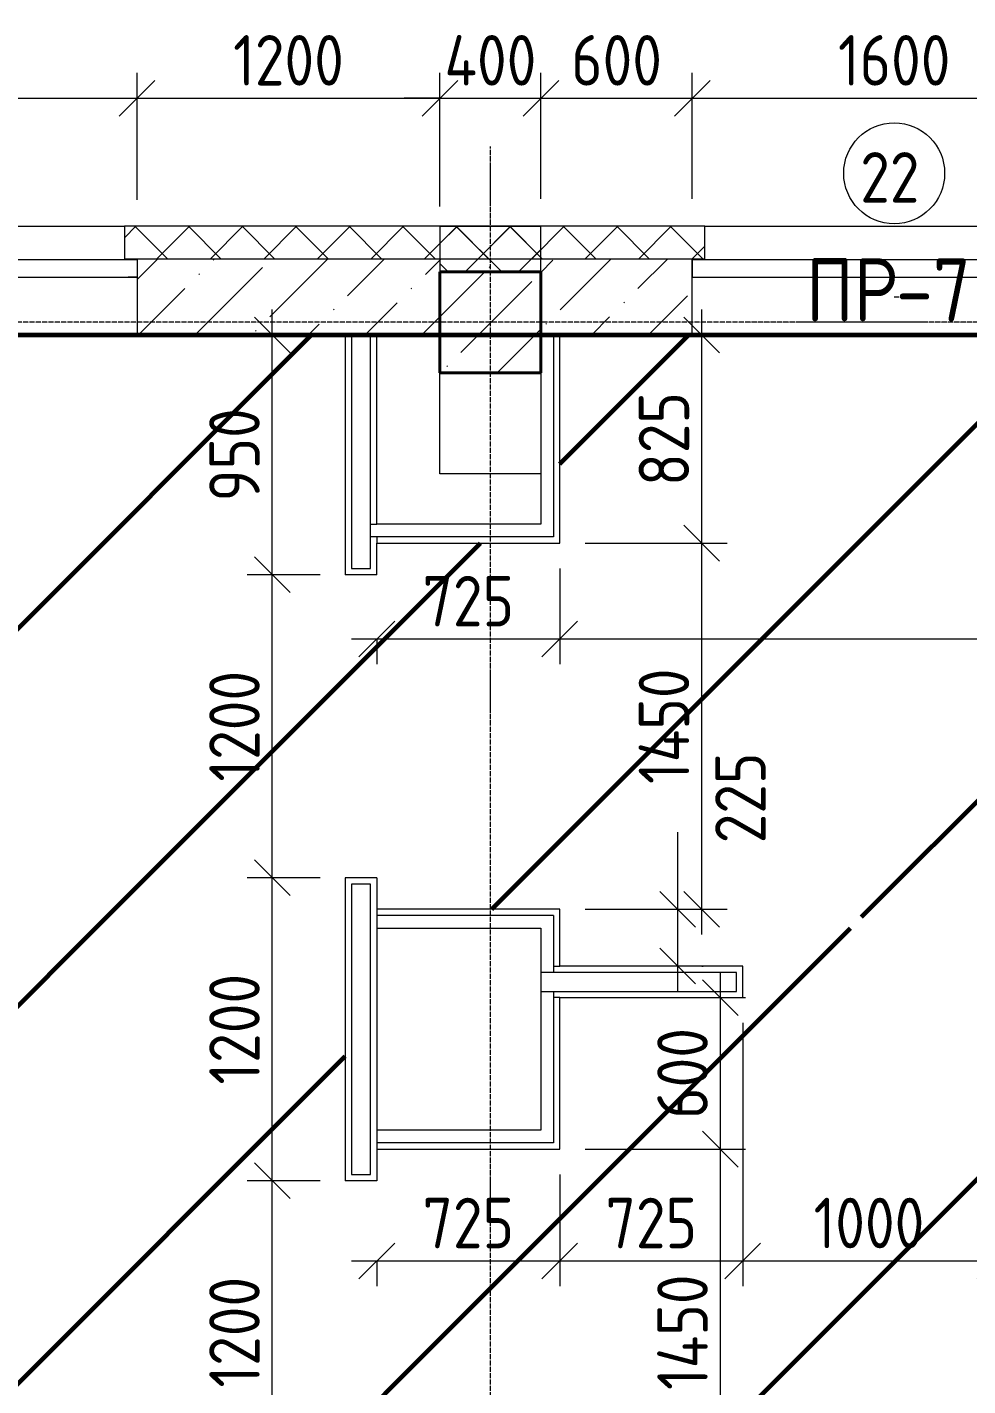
# Model space of a CAD drawing. Header units: millimetres. Extents: x -56773 to 323062, y -262288 to 76460.
# Drawn here: x -11026 to -7299, y -78356 to -72975 of the extents above; entities that cross this region are included whole.
import ezdxf

# ---------------------------------------------------------------- set-up
doc = ezdxf.new("R2010")
doc.units = ezdxf.units.MM
doc.linetypes.add('ADSK_Линия сетки', pattern=[25, 20, -2.5, 0, -2.5])
for name, color, linetype, lineweight in [('1.1)Стяжка керамзит  2 этаж', 5, 'Continuous', 60), ('3.1 Штукатурка внешн стен', 5, 'Continuous', 60), ('_ Окна', 7, 'Continuous', 18), ('Марки', 7, 'Continuous', 20), ('Марки окон', 7, 'Continuous', 20), ('Несущие колонны', 7, 'Continuous', 18), ('Окна', 7, 'Continuous', 9), ('Оси', 7, 'Continuous', 9), ('Перекрытие', 7, 'Continuous', 18), ('Размеры', 7, 'Continuous', 9), ('Стены внутренние', 7, 'Continuous', 18), ('Стены наружные', 7, 'Continuous', 18), ('Стены штриховка', 7, 'Continuous', 9)]:
    doc.layers.add(name, color=color, linetype=linetype, lineweight=lineweight)
doc.styles.add('GOST Common_2', font='', dxfattribs={"width": 0.9, "height": 250})
doc.styles.add('GOST Common_3', font='', dxfattribs={"width": 0.9, "height": 200})
doc.styles.get('GOST Common_2').set_extended_font_data('GOST Common')
doc.styles.get('GOST Common_3').set_extended_font_data('GOST Common')
doc.dimstyles.new('ADSK_Основной_2_0', dxfattribs={"dimscale": 304.8, "dimtxt": 201.142999, "dimasz": 0.463911, "dimexe": 0.328084, "dimexo": 0.328084, "dimgap": 0.164042, "dimtad": 1, "dimdec": 3, "dimrnd": 0.001, "dimdsep": 46, "dimtxsty": 'GOST Common_3', "dimblk1": 'OBLIQUE', "dimblk2": 'OBLIQUE', "dimsah": 1, "dimcen": 0.09, "dimdle": 0.328084, "dimazin": 2, "dimtfac": 1, "dimtdec": 4, "dimtix": 1, "dimtmove": 0, "dimatfit": 3, "dimfxl": 1, "dimtvp": 1, "dimtolj": 1, "dimtzin": 0, "dimlwd": 20, "dimlwe": 20, "dimarcsym": 2})
doc.dimstyles.new('ADSK_Основной_2_0_1', dxfattribs={"dimscale": 304.8, "dimtxt": 201.142999, "dimasz": 0.463911, "dimexe": 0.328084, "dimexo": 0.328084, "dimgap": 0.164042, "dimtad": 1, "dimdec": 3, "dimrnd": 0.001, "dimdsep": 46, "dimtxsty": 'GOST Common_3', "dimblk1": 'OBLIQUE', "dimblk2": 'OBLIQUE', "dimsah": 1, "dimcen": 0.09, "dimdle": 0.328084, "dimazin": 2, "dimtfac": 1, "dimtdec": 4, "dimtix": 1, "dimtmove": 1, "dimatfit": 3, "dimfxl": 1, "dimtvp": 1, "dimtolj": 1, "dimtzin": 0, "dimlwd": 20, "dimlwe": 20, "dimarcsym": 2})
doc.dimstyles.new('ADSK_Основной_2_0_2', dxfattribs={"dimscale": 304.8, "dimtxt": 201.142999, "dimasz": 0.463911, "dimexe": 0.328084, "dimexo": 0.328084, "dimgap": 0.164042, "dimtad": 1, "dimdec": 3, "dimrnd": 0.001, "dimdsep": 46, "dimtxsty": 'GOST Common_3', "dimblk1": 'OBLIQUE', "dimblk2": 'OBLIQUE', "dimsah": 1, "dimcen": 0.09, "dimdle": 0.328084, "dimazin": 2, "dimtfac": 1, "dimtdec": 4, "dimtix": 1, "dimtmove": 0, "dimatfit": 3, "dimfxl": 1, "dimtvp": 1, "dimtolj": 1, "dimtzin": 0, "dimlwd": 20, "dimlwe": 20, "dimarcsym": 2})
pattern_1 = [(45, (9.36, -97949.04), (-106.066, 106.066), []), (135, (9.36, -97949.04), (-106.066, -106.066), [])]

# ---------------------------------------------------------------- blocks, each defined once
blk = doc.blocks.new('ADSK_КолоннаЖБ_Прямоугольная - 400x400 мм-1807142-Кладочный план 2-го этаж')
at = {"layer": 'Несущие колонны', "lineweight": 40}
for p, q in [((-200, 200), (200, 200)), ((-200, -200), (-200, 200)), ((200, 200), (200, -200)), ((200, -200), (-200, -200))]:
    blk.add_line(p, q, dxfattribs=at)
blk = doc.blocks.new('ОКНО L03 _2СТ_RS - ОК-5_1600х2000h-3556615-Кладочный план 2-го этаж')
at = {"layer": '_ Окна'}
for p, q in [((-838.1, 149), (761.9, 149)), ((-838.1, 149), (-838.1, 79)), ((-838.1, 149), (-833.1, 149)), ((-818.1, 149), (-38.1, 149)), ((-38.1, 149), (741.9, 149)), ((761.9, 149), (756.9, 149)), ((761.9, 149), (761.9, 79)), ((-838.1, 79), (761.9, 79)), ((-838.1, 79), (-803.1, 79)), ((-818.1, 79), (-38.1, 79)), ((-38.1, 79), (741.9, 79)), ((761.9, 79), (726.9, 79))]:
    blk.add_line(p, q, dxfattribs=at)
at = {"layer": 'Окна'}
blk.add_line((-888.1, -150), (811.9, -150), dxfattribs=at)
blk = doc.blocks.new('_Oblique')
at = {"color": 0, "linetype": 'ByBlock', "lineweight": -2}
blk.add_line((-0.5, -0.5), (0.5, 0.5), dxfattribs=at)
blk = doc.blocks.new('*D4410')
at = {"layer": 'Defpoints', "color": 0, "transparency": 16777216}
for p in [(-10590.6, -73256.7), (-12190.6, -73755.5), (-10590.6, -73759.7)]:
    blk.add_point(p, dxfattribs=at)
at = {"layer": 'Размеры', "color": 0, "lineweight": 20, "transparency": 16777216}
for p, q in [((-12190.6, -73655.5), (-12190.6, -73156.7)), ((-10590.6, -73659.7), (-10590.6, -73156.7)), ((-12290.6, -73256.7), (-10490.6, -73256.7))]:
    blk.add_line(p, q, dxfattribs=at)
at = {"layer": 'Размеры', "color": 0, "lineweight": 20, "transparency": 16777216, "xscale": 141.4, "yscale": 141.4, "zscale": 141.4, "rotation": 180}
blk.add_blockref('_Oblique', (-12190.6, -73256.7), dxfattribs=at)
at = {"layer": 'Размеры', "color": 0, "lineweight": 20, "transparency": 16777216, "xscale": 141.4, "yscale": 141.4, "zscale": 141.4}
blk.add_blockref('_Oblique', (-10590.6, -73256.7), dxfattribs=at)
at = {"layer": 'Размеры', "color": 0, "lineweight": 9, "transparency": 16777216, "insert": (-11390.6, -73106.7), "char_height": 200, "width": 560.473, "attachment_point": 5, "style": 'GOST Common_3'}
blk.add_mtext('\\A1;1600', dxfattribs=at)
blk = doc.blocks.new('*D4411')
at = {"layer": 'Defpoints', "color": 0, "transparency": 16777216}
for p in [(-9390.6, -73256.7), (-10590.6, -73759.7), (-9390.6, -73786.3)]:
    blk.add_point(p, dxfattribs=at)
at = {"layer": 'Размеры', "color": 0, "lineweight": 20, "transparency": 16777216}
for p, q in [((-10590.6, -73659.7), (-10590.6, -73156.7)), ((-9390.6, -73686.3), (-9390.6, -73156.7)), ((-10690.6, -73256.7), (-9290.6, -73256.7))]:
    blk.add_line(p, q, dxfattribs=at)
at = {"layer": 'Размеры', "color": 0, "lineweight": 20, "transparency": 16777216, "xscale": 141.4, "yscale": 141.4, "zscale": 141.4, "rotation": 180}
blk.add_blockref('_Oblique', (-10590.6, -73256.7), dxfattribs=at)
at = {"layer": 'Размеры', "color": 0, "lineweight": 20, "transparency": 16777216, "xscale": 141.4, "yscale": 141.4, "zscale": 141.4}
blk.add_blockref('_Oblique', (-9390.6, -73256.7), dxfattribs=at)
at = {"layer": 'Размеры', "color": 0, "lineweight": 9, "transparency": 16777216, "insert": (-9990.6, -73106.7), "char_height": 200, "width": 560.473, "attachment_point": 5, "style": 'GOST Common_3'}
blk.add_mtext('\\A1;1200', dxfattribs=at)
blk = doc.blocks.new('*D4412')
at = {"layer": 'Defpoints', "color": 0, "transparency": 16777216}
for p in [(-8990.6, -73256.7), (-8990.6, -73755.4), (-9390.6, -73786.3)]:
    blk.add_point(p, dxfattribs=at)
at = {"layer": 'Размеры', "color": 0, "lineweight": 20, "transparency": 16777216}
for p, q in [((-9390.6, -73686.3), (-9390.6, -73156.7)), ((-8990.6, -73655.4), (-8990.6, -73156.7)), ((-9390.6, -73256.7), (-9532, -73256.7)), ((-9390.6, -73256.7), (-8990.6, -73256.7)), ((-8990.6, -73256.7), (-8849.2, -73256.7))]:
    blk.add_line(p, q, dxfattribs=at)
at = {"layer": 'Размеры', "color": 0, "lineweight": 20, "transparency": 16777216, "xscale": 141.4, "yscale": 141.4, "zscale": 141.4}
blk.add_blockref('_Oblique', (-9390.6, -73256.7), dxfattribs=at)
at = {"layer": 'Размеры', "color": 0, "lineweight": 20, "transparency": 16777216, "xscale": 141.4, "yscale": 141.4, "zscale": 141.4, "rotation": 180}
blk.add_blockref('_Oblique', (-8990.6, -73256.7), dxfattribs=at)
at = {"layer": 'Размеры', "color": 0, "lineweight": 9, "transparency": 16777216, "insert": (-9190.6, -73106.7), "char_height": 200, "width": 474.561, "attachment_point": 5, "style": 'GOST Common_3'}
blk.add_mtext('\\A1;400', dxfattribs=at)
blk = doc.blocks.new('*D4413')
at = {"layer": 'Defpoints', "color": 0, "transparency": 16777216}
for p in [(-8390.6, -73256.7), (-8990.6, -73755.4), (-8390.6, -73755.5)]:
    blk.add_point(p, dxfattribs=at)
at = {"layer": 'Размеры', "color": 0, "lineweight": 20, "transparency": 16777216}
for p, q in [((-8990.6, -73655.4), (-8990.6, -73156.7)), ((-8390.6, -73655.5), (-8390.6, -73156.7)), ((-9090.6, -73256.7), (-8290.6, -73256.7))]:
    blk.add_line(p, q, dxfattribs=at)
at = {"layer": 'Размеры', "color": 0, "lineweight": 20, "transparency": 16777216, "xscale": 141.4, "yscale": 141.4, "zscale": 141.4, "rotation": 180}
blk.add_blockref('_Oblique', (-8990.6, -73256.7), dxfattribs=at)
at = {"layer": 'Размеры', "color": 0, "lineweight": 20, "transparency": 16777216, "xscale": 141.4, "yscale": 141.4, "zscale": 141.4}
blk.add_blockref('_Oblique', (-8390.6, -73256.7), dxfattribs=at)
at = {"layer": 'Размеры', "color": 0, "lineweight": 9, "transparency": 16777216, "insert": (-8690.6, -73106.7), "char_height": 200, "width": 454.106, "attachment_point": 5, "style": 'GOST Common_3'}
blk.add_mtext('\\A1;600', dxfattribs=at)
blk = doc.blocks.new('*D4414')
at = {"layer": 'Defpoints', "color": 0, "transparency": 16777216}
for p in [(-6790.6, -73256.7), (-8390.6, -73755.5), (-6790.6, -73755.5)]:
    blk.add_point(p, dxfattribs=at)
at = {"layer": 'Размеры', "color": 0, "lineweight": 20, "transparency": 16777216}
for p, q in [((-8390.6, -73655.5), (-8390.6, -73156.7)), ((-6790.6, -73655.5), (-6790.6, -73156.7)), ((-8490.6, -73256.7), (-6690.6, -73256.7))]:
    blk.add_line(p, q, dxfattribs=at)
at = {"layer": 'Размеры', "color": 0, "lineweight": 20, "transparency": 16777216, "xscale": 141.4, "yscale": 141.4, "zscale": 141.4, "rotation": 180}
blk.add_blockref('_Oblique', (-8390.6, -73256.7), dxfattribs=at)
at = {"layer": 'Размеры', "color": 0, "lineweight": 20, "transparency": 16777216, "xscale": 141.4, "yscale": 141.4, "zscale": 141.4}
blk.add_blockref('_Oblique', (-6790.6, -73256.7), dxfattribs=at)
at = {"layer": 'Размеры', "color": 0, "lineweight": 9, "transparency": 16777216, "insert": (-7590.6, -73106.7), "char_height": 200, "width": 560.473, "attachment_point": 5, "style": 'GOST Common_3'}
blk.add_mtext('\\A1;1600', dxfattribs=at)
blk = doc.blocks.new('*D4724')
at = {"layer": 'Defpoints', "color": 0, "transparency": 16777216}
for p in [(-10054.7, -77544.1), (-9765.6, -77544.1), (-9765.6, -78744.1)]:
    blk.add_point(p, dxfattribs=at)
at = {"layer": 'Размеры', "color": 0, "lineweight": 20, "transparency": 16777216}
for p, q in [((-10054.7, -78844.1), (-10054.7, -77444.1)), ((-9865.6, -77544.1), (-10154.7, -77544.1)), ((-9865.6, -78744.1), (-10154.7, -78744.1))]:
    blk.add_line(p, q, dxfattribs=at)
at = {"layer": 'Размеры', "color": 0, "lineweight": 20, "transparency": 16777216, "xscale": 141.4, "yscale": 141.4, "zscale": 141.4}
for p, rotation in [((-10054.7, -77544.1), 90), ((-10054.7, -78744.1), 270)]:
    blk.add_blockref('_Oblique', p, dxfattribs=dict(at, rotation=rotation))
at = {"layer": 'Размеры', "color": 0, "lineweight": 9, "transparency": 16777216, "insert": (-10204.7, -78144.1), "char_height": 200, "width": 560.473, "attachment_point": 5, "rotation": 90, "style": 'GOST Common_3'}
blk.add_mtext('\\A1;1200', dxfattribs=at)
blk = doc.blocks.new('*D4725')
at = {"layer": 'Defpoints', "color": 0, "transparency": 16777216}
for p in [(-10054.7, -76344.1), (-9765.6, -76344.1), (-9765.6, -77544.1)]:
    blk.add_point(p, dxfattribs=at)
at = {"layer": 'Размеры', "color": 0, "lineweight": 20, "transparency": 16777216}
for p, q in [((-10054.7, -77644.1), (-10054.7, -76244.1)), ((-9865.6, -76344.1), (-10154.7, -76344.1)), ((-9865.6, -77544.1), (-10154.7, -77544.1))]:
    blk.add_line(p, q, dxfattribs=at)
at = {"layer": 'Размеры', "color": 0, "lineweight": 20, "transparency": 16777216, "xscale": 141.4, "yscale": 141.4, "zscale": 141.4}
for p, rotation in [((-10054.7, -76344.1), 90), ((-10054.7, -77544.1), 270)]:
    blk.add_blockref('_Oblique', p, dxfattribs=dict(at, rotation=rotation))
at = {"layer": 'Размеры', "color": 0, "lineweight": 9, "transparency": 16777216, "insert": (-10204.7, -76944.1), "char_height": 200, "width": 560.473, "attachment_point": 5, "rotation": 90, "style": 'GOST Common_3'}
blk.add_mtext('\\A1;1200', dxfattribs=at)
blk = doc.blocks.new('*D4726')
at = {"layer": 'Defpoints', "color": 0, "transparency": 16777216}
for p in [(-10054.7, -75144.1), (-9765.6, -75144.1), (-9765.6, -76344.1)]:
    blk.add_point(p, dxfattribs=at)
at = {"layer": 'Размеры', "color": 0, "lineweight": 20, "transparency": 16777216}
for p, q in [((-10054.7, -76444.1), (-10054.7, -75044.1)), ((-9865.6, -75144.1), (-10154.7, -75144.1)), ((-9865.6, -76344.1), (-10154.7, -76344.1))]:
    blk.add_line(p, q, dxfattribs=at)
at = {"layer": 'Размеры', "color": 0, "lineweight": 20, "transparency": 16777216, "xscale": 141.4, "yscale": 141.4, "zscale": 141.4}
for p, rotation in [((-10054.7, -75144.1), 90), ((-10054.7, -76344.1), 270)]:
    blk.add_blockref('_Oblique', p, dxfattribs=dict(at, rotation=rotation))
at = {"layer": 'Размеры', "color": 0, "lineweight": 9, "transparency": 16777216, "insert": (-10204.7, -75744.1), "char_height": 200, "width": 560.473, "attachment_point": 5, "rotation": 90, "style": 'GOST Common_3'}
blk.add_mtext('\\A1;1200', dxfattribs=at)
blk = doc.blocks.new('*D4727')
at = {"layer": 'Defpoints', "color": 0, "transparency": 16777216}
for p in [(-10154.7, -74194.1), (-10054.7, -74194.1), (-9765.6, -75144.1)]:
    blk.add_point(p, dxfattribs=at)
at = {"layer": 'Размеры', "color": 0, "lineweight": 20, "transparency": 16777216}
for p, q in [((-10054.7, -75244.1), (-10054.7, -74094.1)), ((-10054.7, -74194.1), (-9954.7, -74194.1)), ((-9865.6, -75144.1), (-10154.7, -75144.1))]:
    blk.add_line(p, q, dxfattribs=at)
at = {"layer": 'Размеры', "color": 0, "lineweight": 20, "transparency": 16777216, "xscale": 141.4, "yscale": 141.4, "zscale": 141.4}
for p, rotation in [((-10054.7, -74194.1), 90), ((-10054.7, -75144.1), 270)]:
    blk.add_blockref('_Oblique', p, dxfattribs=dict(at, rotation=rotation))
at = {"layer": 'Размеры', "color": 0, "lineweight": 9, "transparency": 16777216, "insert": (-10204.7, -74669.1), "char_height": 200, "width": 454.106, "attachment_point": 5, "rotation": 90, "style": 'GOST Common_3'}
blk.add_mtext('\\A1;950', dxfattribs=at)
blk = doc.blocks.new('*D4728')
at = {"layer": 'Defpoints', "color": 0, "transparency": 16777216}
for p in [(-8915.6, -75019.1), (-9640.6, -75298.6), (-8915.6, -75398.6)]:
    blk.add_point(p, dxfattribs=at)
at = {"layer": 'Размеры', "color": 0, "lineweight": 20, "transparency": 16777216}
for p, q in [((-8915.6, -75119.1), (-8915.6, -75498.6)), ((-9740.6, -75398.6), (-8815.6, -75398.6)), ((-9640.6, -75398.6), (-9640.6, -75498.6))]:
    blk.add_line(p, q, dxfattribs=at)
at = {"layer": 'Размеры', "color": 0, "lineweight": 20, "transparency": 16777216, "xscale": 141.4, "yscale": 141.4, "zscale": 141.4, "rotation": 180}
blk.add_blockref('_Oblique', (-9640.6, -75398.6), dxfattribs=at)
at = {"layer": 'Размеры', "color": 0, "lineweight": 20, "transparency": 16777216, "xscale": 141.4, "yscale": 141.4, "zscale": 141.4}
blk.add_blockref('_Oblique', (-8915.6, -75398.6), dxfattribs=at)
at = {"layer": 'Размеры', "color": 0, "lineweight": 9, "transparency": 16777216, "insert": (-9278.1, -75248.6), "char_height": 200, "width": 454.106, "attachment_point": 5, "style": 'GOST Common_3'}
blk.add_mtext('\\A1;725', dxfattribs=at)
blk = doc.blocks.new('*D4729')
at = {"layer": 'Defpoints', "color": 0, "transparency": 16777216}
for p in [(-8915.6, -75019.1), (-3240.6, -75298.6), (-3240.6, -75398.6)]:
    blk.add_point(p, dxfattribs=at)
at = {"layer": 'Размеры', "color": 0, "lineweight": 20, "transparency": 16777216}
for p, q in [((-8915.6, -75119.1), (-8915.6, -75498.6)), ((-9015.6, -75398.6), (-3140.6, -75398.6)), ((-3240.6, -75398.6), (-3240.6, -75498.6))]:
    blk.add_line(p, q, dxfattribs=at)
at = {"layer": 'Размеры', "color": 0, "lineweight": 20, "transparency": 16777216, "xscale": 141.4, "yscale": 141.4, "zscale": 141.4, "rotation": 180}
blk.add_blockref('_Oblique', (-8915.6, -75398.6), dxfattribs=at)
at = {"layer": 'Размеры', "color": 0, "lineweight": 20, "transparency": 16777216, "xscale": 141.4, "yscale": 141.4, "zscale": 141.4}
blk.add_blockref('_Oblique', (-3240.6, -75398.6), dxfattribs=at)
at = {"layer": 'Размеры', "color": 0, "lineweight": 9, "transparency": 16777216, "insert": (-6078.1, -75248.6), "char_height": 200, "width": 605.475, "attachment_point": 5, "style": 'GOST Common_3'}
blk.add_mtext('\\A1;5675', dxfattribs=at)
blk = doc.blocks.new('*D4730')
at = {"layer": 'Defpoints', "color": 0, "transparency": 16777216}
for p in [(-8915.6, -76469.1), (-8448, -76469.1), (-8453, -76694.1)]:
    blk.add_point(p, dxfattribs=at)
at = {"layer": 'Размеры', "color": 0, "lineweight": 20, "transparency": 16777216}
for p, q in [((-8448, -76469.1), (-8448, -76164.1)), ((-8815.6, -76469.1), (-8348, -76469.1)), ((-8448, -76794.1), (-8448, -76469.1)), ((-8353, -76694.1), (-8348, -76694.1))]:
    blk.add_line(p, q, dxfattribs=at)
at = {"layer": 'Размеры', "color": 0, "lineweight": 20, "transparency": 16777216, "xscale": 141.4, "yscale": 141.4, "zscale": 141.4}
for p, rotation in [((-8448, -76469.1), 90), ((-8448, -76694.1), 270)]:
    blk.add_blockref('_Oblique', p, dxfattribs=dict(at, rotation=rotation))
at = {"layer": 'Размеры', "color": 0, "lineweight": 9, "transparency": 16777216, "insert": (-8299.9, -76207.8), "char_height": 200, "width": 454.106, "attachment_point": 1, "rotation": 90, "line_spacing_factor": 1.022761, "style": 'GOST Common_3'}
blk.add_mtext('\\A1;225', dxfattribs=at)
blk = doc.blocks.new('*D4731')
at = {"layer": 'Defpoints', "color": 0, "transparency": 16777216}
for p in [(-8915.6, -75019.1), (-8353, -75019.1), (-8915.6, -76469.1)]:
    blk.add_point(p, dxfattribs=at)
at = {"layer": 'Размеры', "color": 0, "lineweight": 20, "transparency": 16777216}
for p, q in [((-8353, -76569.1), (-8353, -74919.1)), ((-8815.6, -75019.1), (-8253, -75019.1)), ((-8815.6, -76469.1), (-8253, -76469.1))]:
    blk.add_line(p, q, dxfattribs=at)
at = {"layer": 'Размеры', "color": 0, "lineweight": 20, "transparency": 16777216, "xscale": 141.4, "yscale": 141.4, "zscale": 141.4}
for p, rotation in [((-8353, -75019.1), 90), ((-8353, -76469.1), 270)]:
    blk.add_blockref('_Oblique', p, dxfattribs=dict(at, rotation=rotation))
at = {"layer": 'Размеры', "color": 0, "lineweight": 9, "transparency": 16777216, "insert": (-8503, -75744.1), "char_height": 200, "width": 580.928, "attachment_point": 5, "rotation": 90, "style": 'GOST Common_3'}
blk.add_mtext('\\A1;1450', dxfattribs=at)
blk = doc.blocks.new('*D4732')
at = {"layer": 'Defpoints', "color": 0, "transparency": 16777216}
for p in [(-8453, -74194.1), (-8353, -74194.1), (-8915.6, -75019.1)]:
    blk.add_point(p, dxfattribs=at)
at = {"layer": 'Размеры', "color": 0, "lineweight": 20, "transparency": 16777216}
for p, q in [((-8353, -75119.1), (-8353, -74094.1)), ((-8353, -74194.1), (-8253, -74194.1)), ((-8815.6, -75019.1), (-8253, -75019.1))]:
    blk.add_line(p, q, dxfattribs=at)
at = {"layer": 'Размеры', "color": 0, "lineweight": 20, "transparency": 16777216, "xscale": 141.4, "yscale": 141.4, "zscale": 141.4}
for p, rotation in [((-8353, -74194.1), 90), ((-8353, -75019.1), 270)]:
    blk.add_blockref('_Oblique', p, dxfattribs=dict(at, rotation=rotation))
at = {"layer": 'Размеры', "color": 0, "lineweight": 9, "transparency": 16777216, "insert": (-8503, -74606.6), "char_height": 200, "width": 454.106, "attachment_point": 5, "rotation": 90, "style": 'GOST Common_3'}
blk.add_mtext('\\A1;825', dxfattribs=at)
blk = doc.blocks.new('*D4733')
at = {"layer": 'Defpoints', "color": 0, "transparency": 16777216}
for p in [(-8915.6, -77419.1), (-9640.6, -77761.7), (-8915.6, -77861.6)]:
    blk.add_point(p, dxfattribs=at)
at = {"layer": 'Размеры', "color": 0, "lineweight": 20, "transparency": 16777216}
for p, q in [((-8915.6, -77519.1), (-8915.6, -77961.6)), ((-9740.6, -77861.6), (-8815.6, -77861.6)), ((-9640.6, -77861.7), (-9640.6, -77961.6))]:
    blk.add_line(p, q, dxfattribs=at)
at = {"layer": 'Размеры', "color": 0, "lineweight": 20, "transparency": 16777216, "xscale": 141.4, "yscale": 141.4, "zscale": 141.4, "rotation": 180}
blk.add_blockref('_Oblique', (-9640.6, -77861.6), dxfattribs=at)
at = {"layer": 'Размеры', "color": 0, "lineweight": 20, "transparency": 16777216, "xscale": 141.4, "yscale": 141.4, "zscale": 141.4}
blk.add_blockref('_Oblique', (-8915.6, -77861.6), dxfattribs=at)
at = {"layer": 'Размеры', "color": 0, "lineweight": 9, "transparency": 16777216, "insert": (-9278.1, -77711.6), "char_height": 200, "width": 454.106, "attachment_point": 5, "style": 'GOST Common_3'}
blk.add_mtext('\\A1;725', dxfattribs=at)
blk = doc.blocks.new('*D4734')
at = {"layer": 'Defpoints', "color": 0, "transparency": 16777216}
for p in [(-8190.6, -76819.1), (-8915.6, -77419.1), (-8190.6, -77861.6)]:
    blk.add_point(p, dxfattribs=at)
at = {"layer": 'Размеры', "color": 0, "lineweight": 20, "transparency": 16777216}
for p, q in [((-8190.6, -76919.1), (-8190.6, -77961.6)), ((-8915.6, -77519.1), (-8915.6, -77961.6)), ((-9015.6, -77861.6), (-8090.6, -77861.6))]:
    blk.add_line(p, q, dxfattribs=at)
at = {"layer": 'Размеры', "color": 0, "lineweight": 20, "transparency": 16777216, "xscale": 141.4, "yscale": 141.4, "zscale": 141.4, "rotation": 180}
blk.add_blockref('_Oblique', (-8915.6, -77861.6), dxfattribs=at)
at = {"layer": 'Размеры', "color": 0, "lineweight": 20, "transparency": 16777216, "xscale": 141.4, "yscale": 141.4, "zscale": 141.4}
blk.add_blockref('_Oblique', (-8190.6, -77861.6), dxfattribs=at)
at = {"layer": 'Размеры', "color": 0, "lineweight": 9, "transparency": 16777216, "insert": (-8553.1, -77711.6), "char_height": 200, "width": 454.106, "attachment_point": 5, "style": 'GOST Common_3'}
blk.add_mtext('\\A1;725', dxfattribs=at)
blk = doc.blocks.new('*D4735')
at = {"layer": 'Defpoints', "color": 0, "transparency": 16777216}
for p in [(-8190.6, -76819.1), (-7190.6, -76819.1), (-7190.6, -77861.6)]:
    blk.add_point(p, dxfattribs=at)
at = {"layer": 'Размеры', "color": 0, "lineweight": 20, "transparency": 16777216}
for p, q in [((-8190.6, -76919.1), (-8190.6, -77961.6)), ((-7190.6, -76919.1), (-7190.6, -77961.6)), ((-8290.6, -77861.6), (-7090.6, -77861.6))]:
    blk.add_line(p, q, dxfattribs=at)
at = {"layer": 'Размеры', "color": 0, "lineweight": 20, "transparency": 16777216, "xscale": 141.4, "yscale": 141.4, "zscale": 141.4, "rotation": 180}
blk.add_blockref('_Oblique', (-8190.6, -77861.6), dxfattribs=at)
at = {"layer": 'Размеры', "color": 0, "lineweight": 20, "transparency": 16777216, "xscale": 141.4, "yscale": 141.4, "zscale": 141.4}
blk.add_blockref('_Oblique', (-7190.6, -77861.6), dxfattribs=at)
at = {"layer": 'Размеры', "color": 0, "lineweight": 9, "transparency": 16777216, "insert": (-7690.6, -77711.6), "char_height": 200, "width": 560.473, "attachment_point": 5, "style": 'GOST Common_3'}
blk.add_mtext('\\A1;1000', dxfattribs=at)
blk = doc.blocks.new('*D4738')
at = {"layer": 'Defpoints', "color": 0, "transparency": 16777216}
for p in [(-8915.6, -77419.1), (-8279.4, -77419.1), (-8915.6, -78869.1)]:
    blk.add_point(p, dxfattribs=at)
at = {"layer": 'Размеры', "color": 0, "lineweight": 20, "transparency": 16777216}
for p, q in [((-8279.4, -78969.1), (-8279.4, -77319.1)), ((-8815.6, -77419.1), (-8179.4, -77419.1)), ((-8815.6, -78869.1), (-8179.4, -78869.1))]:
    blk.add_line(p, q, dxfattribs=at)
at = {"layer": 'Размеры', "color": 0, "lineweight": 20, "transparency": 16777216, "xscale": 141.4, "yscale": 141.4, "zscale": 141.4}
for p, rotation in [((-8279.4, -77419.1), 90), ((-8279.4, -78869.1), 270)]:
    blk.add_blockref('_Oblique', p, dxfattribs=dict(at, rotation=rotation))
at = {"layer": 'Размеры', "color": 0, "lineweight": 9, "transparency": 16777216, "insert": (-8429.4, -78144.1), "char_height": 200, "width": 580.928, "attachment_point": 5, "rotation": 90, "style": 'GOST Common_3'}
blk.add_mtext('\\A1;1450', dxfattribs=at)
blk = doc.blocks.new('*D4739')
at = {"layer": 'Defpoints', "color": 0, "transparency": 16777216}
for p in [(-8379.4, -76819.1), (-8279.4, -76819.1), (-8915.6, -77419.1)]:
    blk.add_point(p, dxfattribs=at)
at = {"layer": 'Размеры', "color": 0, "lineweight": 20, "transparency": 16777216}
for p, q in [((-8279.4, -77519.1), (-8279.4, -76719.1)), ((-8279.4, -76819.1), (-8179.4, -76819.1)), ((-8815.6, -77419.1), (-8179.4, -77419.1))]:
    blk.add_line(p, q, dxfattribs=at)
at = {"layer": 'Размеры', "color": 0, "lineweight": 20, "transparency": 16777216, "xscale": 141.4, "yscale": 141.4, "zscale": 141.4}
for p, rotation in [((-8279.4, -76819.1), 90), ((-8279.4, -77419.1), 270)]:
    blk.add_blockref('_Oblique', p, dxfattribs=dict(at, rotation=rotation))
at = {"layer": 'Размеры', "color": 0, "lineweight": 9, "transparency": 16777216, "insert": (-8429.4, -77119.1), "char_height": 200, "width": 454.106, "attachment_point": 5, "rotation": 90, "style": 'GOST Common_3'}
blk.add_mtext('\\A1;600', dxfattribs=at)
blk = doc.blocks.new('М_окна1 - Маркировка типоразмера-1510237-Кладочный план 2-го этаж')
at = {"layer": 'Марки окон'}
blk.add_circle((0, 0), 2, dxfattribs=at)
blk = doc.blocks.new('ADSK_Марка_Отверстие - Экземпляр_Только Марка-157312-Кладочный план 2-го этаж')
at = {"layer": 'Марки'}
blk.add_line((0, 0), (0.2, 0), dxfattribs=at)

msp = doc.modelspace()

# ---------------------------------------------------------------- hatches: boundary and pattern name
at = {"layer": '1.1)Стяжка керамзит  2 этаж', "transparency": 33554687}
h = msp.add_hatch(dxfattribs=at)
h.set_pattern_fill('ANSI31', color=5, scale=333)
h.paths.add_polyline_path([(-9494.6682, -75019.0666), (-9640.6385, -75019.0666), (-9640.6385, -75144.0666), (-9765.6385, -75144.0666), (-9765.6385, -74194.0666), (-10590.6385, -74194.0666), (-12240.6385, -74194.0666), (-13390.6385, -74194.0666), (-13390.6385, -74344.0666), (-13790.6385, -74344.0666), (-13790.6385, -74194.0666), (-14390.6385, -74194.0666), (-16040.6385, -74194.0666), (-16065.6385, -74194.0666), (-16065.6385, -76499.629), (-9765.6385, -76499.629), (-9765.6385, -76344.0666), (-9640.6385, -76344.0666), (-9640.6385, -76469.0666), (-9494.6682, -76469.0666)])
h = msp.add_hatch(dxfattribs=at)
h.set_pattern_fill('ANSI31', color=5, scale=333)
h.paths.add_polyline_path([(-3240.6385, -74344.0666), (-3390.6385, -74344.0666), (-3390.6385, -74194.0666), (-3990.6385, -74194.0666), (-5640.6385, -74194.0666), (-6790.6385, -74194.0666), (-8440.6385, -74194.0666), (-8915.6385, -74194.0666), (-8915.6385, -75019.0666), (-9494.6682, -75019.0666), (-9494.6682, -76469.0666), (-8915.6385, -76469.0666), (-8915.6385, -76499.629), (-3240.6385, -76499.629)])
h = msp.add_hatch(dxfattribs=at)
h.set_pattern_fill('ANSI31', color=5, scale=333)
h.paths.add_polyline_path([(-9765.6385, -76499.629), (-16065.6385, -76499.629), (-16065.6385, -76894.0666), (-16190.6385, -76894.0666), (-16190.6385, -76499.629), (-17974.3118, -76499.629), (-17974.3118, -79244.0666), (-16865.6385, -79244.0666), (-16865.6385, -78744.0666), (-16190.6385, -78744.0666), (-16190.6385, -78094.0666), (-16065.6385, -78094.0666), (-16065.6385, -79069.0666), (-12890.6385, -79069.0666), (-12890.6385, -80569.0666), (-13015.6385, -80569.0666), (-13015.6385, -80369.0666), (-14290.6385, -80369.0666), (-14290.6385, -79369.0666), (-16690.6385, -79369.0666), (-16690.6385, -79894.0666), (-16690.6385, -80894.0666), (-16690.6385, -81794.0666), (-16690.6385, -82794.0666), (-16690.6385, -83144.0666), (-13015.6385, -83144.0666), (-13015.6385, -82119.0666), (-12890.6385, -82119.0666), (-12890.6385, -83144.0666), (-12890.6385, -84269.0666), (-13090.6385, -84269.0666), (-13090.6385, -83344.0666), (-16690.6385, -83344.0666), (-16690.6385, -85144.0666), (-16390.6385, -85144.0666), (-16090.6385, -85144.0666), (-15790.6385, -85144.0666), (-15790.6385, -85894.0666, -0.414213562), (-15740.6385, -85944.0666, -0.414213562), (-15790.6385, -85994.0666), (-15790.6385, -86322.0979), (-13090.6385, -86322.0979), (-13090.6385, -85819.0666), (-12890.6385, -85819.0666), (-12890.6385, -86322.0979), (-9494.6682, -86322.0979), (-9494.6682, -85964.0666), (-9640.6385, -85964.0666), (-9640.6385, -86089.0666), (-9765.6385, -86089.0666), (-9765.6385, -85789.0666), (-9765.6385, -85289.0666), (-9765.6385, -85099.0666), (-9765.6385, -84599.0666), (-9765.6385, -82444.0666), (-9640.6385, -82444.0666), (-9640.6385, -82569.0666), (-9494.6682, -82569.0666), (-9494.6682, -81119.0666), (-9640.6385, -81119.0666), (-9640.6385, -81244.0666), (-9765.6385, -81244.0666), (-9765.6385, -78744.0666), (-9640.6385, -78744.0666), (-9640.6385, -78869.0666), (-9494.6682, -78869.0666), (-9494.6682, -77419.0666), (-9640.6385, -77419.0666), (-9640.6385, -77544.0666), (-9765.6385, -77544.0666)])
h = msp.add_hatch(dxfattribs=at)
h.set_pattern_fill('ANSI31', color=5, scale=333)
h.paths.add_polyline_path([(-3240.6385, -76819.0666), (-7190.6385, -76819.0666), (-7190.6385, -76694.0666), (-3240.6385, -76694.0666), (-3240.6385, -76544.0666), (-8915.6385, -76544.0666), (-8915.6385, -76694.0666), (-8190.6385, -76694.0666), (-8190.6385, -76819.0666), (-8915.6385, -76819.0666), (-8915.6385, -77419.0666), (-9494.6682, -77419.0666), (-9494.6682, -78869.0666), (-8915.6385, -78869.0666), (-8915.6385, -80019.0666), (-3240.6385, -80019.0666), (-3240.6385, -79544.0666), (-3390.6385, -79544.0666), (-3390.6385, -79144.0666), (-3240.6385, -79144.0666)])
h.paths.add_polyline_path([(-2931.1196, -77999.3099), (-2931.1196, -77456.4528), (-3306.1196, -77456.4528), (-3306.1196, -77999.3099)], flags=9)
h.paths.add_polyline_path([(-2931.1196, -78356.4974), (-2931.1196, -77824.3546), (-3306.1196, -77824.3546), (-3306.1196, -78356.4974)], flags=9)
at = {"layer": 'Несущие колонны', "lineweight": 9}
h = msp.add_hatch(dxfattribs=at)
h.set_pattern_fill('FP_1', color=256, style=0, pattern_type=2)
h.set_pattern_definition([(45, (9.36, -97949.04), (-224.5064, 224.5064), []), (45, (233.87, -97949.04), (-224.5064, 224.5064), [396.875, -79.375, 3.353, -76.022])])
h.paths.add_polyline_path([(-9390.6385, -74344.0666), (-8990.6385, -74344.0666), (-8990.6385, -73944.0666), (-9390.6385, -73944.0666), (-9390.6385, -74201.6472)])
at = {"layer": 'Стены внутренние', "lineweight": 9}
h = msp.add_hatch(dxfattribs=at)
h.set_pattern_fill('FP_2', color=256, style=0, pattern_type=2)
h.set_pattern_definition([(45, (9.36, -97949.04), (84.18955, 308.69595), [396.875, -79.375, 3.353, -76.022])])
h.paths.add_polyline_path([(-9765.6385, -74194.0666), (-9390.6385, -74194.0666), (-9390.6385, -73944.0666), (-8990.6385, -73944.0666), (-8990.6385, -74194.0666), (-8390.6385, -74194.0666), (-8390.6385, -73895.0666), (-10590.6385, -73895.0666), (-10590.6385, -74194.0666), (-10272.4389, -74194.0666)])
h.paths.add_polyline_path([(-3990.6385, -74194.0666), (-3390.6385, -74194.0666), (-3390.6385, -73894.0666), (-3990.6385, -73895.0666)])
h.paths.add_polyline_path([(-2940.6385, -74194.0666), (-2940.6385, -73894.0666), (-2990.6385, -73894.0666), (-2990.6385, -74194.0666)])
h.paths.add_polyline_path([(-6790.6385, -74194.0666), (-5590.6385, -74194.0666), (-5590.6385, -73895.0666), (-6790.6385, -73895.0666)])
h.paths.add_polyline_path([(-12190.6385, -74194.0666), (-12190.6385, -73895.0666), (-14390.6385, -73895.0666), (-14390.6385, -74194.0666), (-13168.0514, -74194.0666)])
h.paths.add_polyline_path([(-18959.2766, -74194.0666), (-18790.6385, -74194.0666), (-18790.6385, -73895.0666), (-19390.6385, -73894.0666), (-19390.6385, -74194.0666)])
h.paths.add_polyline_path([(-15990.6385, -74194.0666), (-15990.6385, -73895.0666), (-17190.6385, -73895.0666), (-17190.6385, -74194.0666), (-16063.664, -74194.0666)])
at = {"layer": 'Стены наружные', "lineweight": 9}
h = msp.add_hatch(dxfattribs=at)
h.set_pattern_fill('FP_4', color=256, style=0, pattern_type=2)
h.set_pattern_definition(pattern_1)
h.paths.add_polyline_path([(-2940.6385, -73894.0666), (-2810.6385, -73894.0666), (-2810.6385, -73764.0666), (-4040.6385, -73764.0666), (-4040.6385, -73894.0666), (-2990.6385, -73894.0666)])
h.paths.add_polyline_path([(-5540.6385, -73894.0666), (-5540.6385, -73764.0666), (-6840.6385, -73764.0666), (-6840.6385, -73894.0666)])
h.paths.add_polyline_path([(-10640.6385, -73894.0666), (-8340.6385, -73894.0666), (-8340.6385, -73764.0666), (-10640.6385, -73764.0666)])
h.paths.add_polyline_path([(-14440.6385, -73894.0666), (-12140.6385, -73894.0666), (-12140.6385, -73764.0666), (-14440.6385, -73764.0666)])
h.paths.add_polyline_path([(-16063.664, -73894.0666), (-15940.6385, -73894.0666), (-15940.6385, -73764.0666), (-17240.6385, -73764.0666), (-17240.6385, -73894.0666)])
h.paths.add_polyline_path([(-18740.6385, -73894.0666), (-18740.6385, -73764.0666), (-19790.6385, -73764.0666), (-19790.6385, -73894.0666), (-18959.2766, -73894.0666)])
h = msp.add_hatch(dxfattribs=at)
h.set_pattern_fill('FP_4', color=256, style=0, pattern_type=2)
h.set_pattern_definition(pattern_1)
h.paths.add_polyline_path([(-9390.6385, -73944.4666), (-8990.6385, -73944.4666), (-8990.6385, -73764.4666), (-9390.6385, -73764.4666)])

# ---------------------------------------------------------------- linework, layer by layer
at = {"layer": '3.1 Штукатурка внешн стен'}
msp.add_lwpolyline([(-19540.6385, -79244.0666), (-19540.6385, -74194.0666), (-3190.6385, -74194.0666), (-3190.6385, -88544.0666), (8809.3615, -88544.0666), (8809.3615, -95344.0666), (12609.3615, -95344.0666), (12609.3615, -88544.0666), (42009.3615, -88544.0666)], dxfattribs=at)
at = {"layer": 'Несущие колонны', "lineweight": 9}
for p, q in [((-8990.6385, -73944.0666), (-9390.6385, -73944.0666)), ((-9390.6385, -73944.0666), (-9390.6385, -74194.0666)), ((-8990.6385, -74194.0666), (-8990.6385, -73944.0666)), ((-9390.6385, -74194.0666), (-9390.6385, -74344.0666)), ((-8990.6385, -74344.0666), (-8990.6385, -74194.0666)), ((-9390.6385, -74344.0666), (-8990.6385, -74344.0666))]:
    msp.add_line(p, q, dxfattribs=at)
at = {"layer": 'Оси', "linetype": 'ADSK_Линия сетки', "lineweight": 5}
for p, q in [((-9190.6385, -108922.9178), (-9190.6385, -73448.1214)), ((-2488.0423, -74144.0666), (-25230.7352, -74144.0666))]:
    msp.add_line(p, q, dxfattribs=at)
at = {"layer": 'Перекрытие'}
for p, q in [((-9390.6385, -74744.0666), (-9390.6385, -74344.0666)), ((-8990.6385, -74744.0666), (-9390.6385, -74744.0666))]:
    msp.add_line(p, q, dxfattribs=at)
at = {"layer": 'Стены внутренние', "lineweight": 5}
for p, q in [((-10640.6385, -73894.0666), (-10640.6385, -73895.0666)), ((-10640.6385, -73895.0666), (-10590.6385, -73895.0666)), ((-10590.6385, -73895.0666), (-10590.6385, -74194.0666)), ((-8390.6385, -74194.0666), (-8390.6385, -73895.0666)), ((-8390.6385, -73895.0666), (-8340.6385, -73895.0666)), ((-8340.6385, -73895.0666), (-8340.6385, -73894.0666)), ((-9390.6385, -73944.0666), (-8990.6385, -73944.0666)), ((-9390.6385, -74194.0666), (-9390.6385, -73944.4666)), ((-8990.6385, -73944.4666), (-8990.6385, -74194.0666)), ((-10590.6385, -74194.0666), (-12190.6385, -74194.0666)), ((-10590.6385, -74194.0666), (-9765.6385, -74194.0666)), ((-9765.6385, -74194.0666), (-9765.6385, -75144.0666)), ((-9640.6385, -74194.0666), (-9390.6385, -74194.0666)), ((-9640.6385, -74944.0666), (-9640.6385, -74194.0666)), ((-8990.6385, -74194.0666), (-8990.6385, -74944.0666)), ((-8915.6385, -74194.0666), (-8390.6385, -74194.0666)), ((-8915.6385, -75019.0666), (-8915.6385, -74194.0666)), ((-6790.6385, -74194.0666), (-8390.6385, -74194.0666)), ((-8990.6385, -74944.0666), (-9640.6385, -74944.0666)), ((-9640.6385, -75144.0666), (-9640.6385, -75019.0666)), ((-9640.6385, -75019.0666), (-8915.6385, -75019.0666)), ((-9640.6385, -75144.0666), (-9765.6385, -75144.0666)), ((-9765.6385, -76344.0666), (-9765.6385, -77544.0666)), ((-9640.6385, -76344.0666), (-9765.6385, -76344.0666)), ((-9640.6385, -76344.0666), (-9640.6385, -77544.0666)), ((-8915.6385, -76469.0666), (-9640.6385, -76469.0666)), ((-8915.6385, -76694.0666), (-8915.6385, -76469.0666)), ((-9640.6385, -76544.0666), (-8990.6385, -76544.0666)), ((-8990.6385, -76544.0666), (-8990.6385, -77344.0666)), ((-8190.6385, -76694.0666), (-8915.6385, -76694.0666)), ((-8190.6385, -76819.0666), (-8190.6385, -76694.0666)), ((-8915.6385, -76819.0666), (-8190.6385, -76819.0666)), ((-8915.6385, -77419.0666), (-8915.6385, -76819.0666)), ((-8990.6385, -77344.0666), (-9640.6385, -77344.0666)), ((-9640.6385, -77419.0666), (-8915.6385, -77419.0666)), ((-9640.6385, -77544.0666), (-9765.6385, -77544.0666))]:
    msp.add_line(p, q, dxfattribs=at)
at = {"layer": 'Стены наружные', "lineweight": 9}
for p, q in [((-12140.6385, -73764.0666), (-10640.6385, -73764.0666)), ((-8340.6385, -73764.0666), (-10640.6385, -73764.0666)), ((-10640.6385, -73764.0666), (-10640.6385, -73894.0666)), ((-8990.6385, -73764.4666), (-9390.6385, -73764.4666)), ((-9390.6385, -73764.4666), (-9390.6385, -73944.4666)), ((-8990.6385, -73944.4666), (-8990.6385, -73764.4666)), ((-8340.6385, -73894.0666), (-8340.6385, -73764.0666)), ((-8340.6385, -73764.0666), (-6840.6385, -73764.0666)), ((-9390.6385, -73944.4666), (-8990.6385, -73944.4666))]:
    msp.add_line(p, q, dxfattribs=at)
at = {"layer": 'Стены штриховка', "lineweight": 9}
for p, q in [((-8340.6385, -73894.0666), (-10640.6385, -73894.0666)), ((-9640.6385, -74194.0666), (-9765.6385, -74194.0666)), ((-9740.6385, -74194.0666), (-9740.6385, -75119.0666)), ((-9665.6385, -75119.0666), (-9665.6385, -74194.0666)), ((-8915.6385, -74194.0666), (-8990.6385, -74194.0666)), ((-8940.6385, -74194.0666), (-8940.6385, -74994.0666)), ((-9665.6385, -74944.0666), (-9640.6385, -74944.0666)), ((-8940.6385, -74994.0666), (-9665.6385, -74994.0666)), ((-9640.6385, -74994.0666), (-9640.6385, -75019.0666)), ((-9740.6385, -75119.0666), (-9665.6385, -75119.0666)), ((-9740.6385, -76369.0666), (-9740.6385, -77519.0666)), ((-9665.6385, -76369.0666), (-9740.6385, -76369.0666)), ((-9665.6385, -77519.0666), (-9665.6385, -76369.0666)), ((-8940.6385, -76494.0666), (-9640.6385, -76494.0666)), ((-8940.6385, -76494.0666), (-8940.6385, -76719.0666)), ((-8215.6385, -76719.0666), (-8990.6385, -76719.0666)), ((-8940.6385, -76694.0666), (-8915.6385, -76694.0666)), ((-8215.6385, -76794.0666), (-8215.6385, -76719.0666)), ((-8990.6385, -76794.0666), (-8215.6385, -76794.0666)), ((-8940.6385, -76794.0666), (-8940.6385, -77394.0666)), ((-8915.6385, -76819.0666), (-8940.6385, -76819.0666)), ((-8940.6385, -77394.0666), (-9640.6385, -77394.0666)), ((-9740.6385, -77519.0666), (-9665.6385, -77519.0666))]:
    msp.add_line(p, q, dxfattribs=at)

# ---------------------------------------------------------------- block references
at = {"layer": 'Марки', "xscale": 99.99999999999993, "yscale": 99.99999999999993, "zscale": 99.99999999999993}
msp.add_blockref('ADSK_Марка_Отверстие - Экземпляр_Только Марка-157312-Кладочный план 2-го этаж', (-7590.6385, -74044.0666), dxfattribs=at)
at = {"layer": 'Марки окон', "xscale": 99.99999999999993, "yscale": 99.99999999999993, "zscale": 99.99999999999993}
msp.add_blockref('М_окна1 - Маркировка типоразмера-1510237-Кладочный план 2-го этаж', (-7590.6385, -73554.0666), dxfattribs=at)
at = {"layer": 'Несущие колонны', "lineweight": 40, "rotation": 89.9999999999999}
msp.add_blockref('ADSK_КолоннаЖБ_Прямоугольная - 400x400 мм-1807142-Кладочный план 2-го этаж', (-9190.6385, -74144.0666), dxfattribs=at)
at = {"layer": 'Окна'}
for p in [(-11352.5385, -74044.0666), (-7552.5385, -74044.0666)]:
    msp.add_blockref('ОКНО L03 _2СТ_RS - ОК-5_1600х2000h-3556615-Кладочный план 2-го этаж', p, dxfattribs=at)

# ---------------------------------------------------------------- texts
at = {"layer": 'Марки', "lineweight": 9, "char_height": 250, "attachment_point": 1, "style": 'GOST Common_2'}
for s, insert, width in [('ПР', (-7940.5693, -73891.0854), 432.91125), ('-7', (-7583.3818, -73891.0854), 389.620125)]:
    msp.add_mtext(s, dxfattribs=dict(at, insert=insert, width=width))
at = {"layer": 'Марки окон', "lineweight": 5, "insert": (-7725.1959, -73470.2812), "char_height": 200, "width": 317.46825, "attachment_point": 1, "style": 'GOST Common_3'}
msp.add_mtext('22', dxfattribs=at)

# ---------------------------------------------------------------- dimensions: what is measured, and where the dimension line sits
at = {"layer": 'Размеры', "lineweight": 9}
for base, p1, p2, dimstyle, override, picture, middle in [((-10590.6385, -73256.6875), (-12190.6385, -73755.5164), (-10590.6385, -73759.749), 'ADSK_Основной_2_0_1', {"dimpost": '<>', "dimfxl": 1600.005598}, '*D4410', (-11390.6385, -73106.6875)), ((-9390.6385, -73256.6875), (-10590.6385, -73759.749), (-9390.6385, -73786.3495), 'ADSK_Основной_2_0_1', {"dimpost": '<>', "dimfxl": 1200.294791}, '*D4411', (-9990.6385, -73106.6875)), ((-8990.6385, -73256.6875), (-9390.6385, -73786.3495), (-8990.6385, -73755.3885), 'ADSK_Основной_2_0_1', {"dimpost": '<>', "dimfxl": 401.196442}, '*D4412', (-9190.6385, -73106.6875)), ((-8390.6385, -73256.6875), (-8990.6385, -73755.3885), (-8390.6385, -73755.5164), 'ADSK_Основной_2_0_1', {"dimpost": '<>', "dimfxl": 600.000014}, '*D4413', (-8690.6385, -73106.6875)), ((-6790.6385, -73256.6875), (-8390.6385, -73755.5164), (-6790.6385, -73755.5164), 'ADSK_Основной_2_0_1', {"dimpost": '<>', "dimfxl": 1600}, '*D4414', (-7590.6385, -73106.6875)), ((-8915.6385, -75398.6063), (-9640.6385, -75298.6214), (-8915.6385, -75019.0666), 'ADSK_Основной_2_0_2', {"dimpost": '<>', "dimfxl": 777.030193}, '*D4728', (-9278.1385, -75248.6063)), ((-3240.6385, -75398.6063), (-8915.6385, -75019.0666), (-3240.6385, -75298.6214), 'ADSK_Основной_2_0_2', {"dimpost": '<>', "dimfxl": 5681.881372}, '*D4729', (-6078.1385, -75248.6063)), ((-8190.6385, -77861.6454), (-8915.6385, -77419.0666), (-8190.6385, -76819.0666), 'ADSK_Основной_2_0_2', {"dimpost": '<>', "dimfxl": 941.076511}, '*D4734', (-8553.1385, -77711.6454)), ((-7190.6385, -77861.6454), (-8190.6385, -76819.0666), (-7190.6385, -76819.0666), 'ADSK_Основной_2_0_2', {"dimpost": '<>', "dimfxl": 1000}, '*D4735', (-7690.6385, -77711.6454)), ((-8915.6385, -77861.6454), (-9640.6385, -77761.6605), (-8915.6385, -77419.0666), 'ADSK_Основной_2_0_2', {"dimpost": '<>', "dimfxl": 801.870046}, '*D4733', (-9278.1385, -77711.6454))]:
    dim = msp.add_linear_dim(base=base, p1=p1, p2=p2, dimstyle=dimstyle, override=override, dxfattribs=at)
    dim.commit()
    dim.dimension.update_dxf_attribs({"geometry": picture, "text_midpoint": middle})
for base, p1, p2, override, picture, middle in [((-10054.6993, -74194.0666), (-9765.6385, -75144.0666), (-10154.6842, -74194.0666), {"dimpost": '<>', "dimfxl": 1026.575177}, '*D4727', (-10204.6993, -74669.0666)), ((-8353.0487, -74194.0666), (-8915.6385, -75019.0666), (-8453.0336, -74194.0666), {"dimpost": '<>', "dimfxl": 945.847943}, '*D4732', (-8503.0487, -74606.5666)), ((-8353.0487, -75019.0666), (-8915.6385, -76469.0666), (-8915.6385, -75019.0666), {"dimpost": '<>', "dimfxl": 1450}, '*D4731', (-8503.0487, -75744.0666)), ((-10054.6993, -75144.0666), (-9765.6385, -76344.0666), (-9765.6385, -75144.0666), {"dimpost": '<>', "dimfxl": 1200}, '*D4726', (-10204.6993, -75744.0666)), ((-10054.6993, -76344.0666), (-9765.6385, -77544.0666), (-9765.6385, -76344.0666), {"dimpost": '<>', "dimfxl": 1200}, '*D4725', (-10204.6993, -76944.0666)), ((-8279.4324, -76819.0666), (-8915.6385, -77419.0666), (-8379.4173, -76819.0666), {"dimpost": '<>', "dimfxl": 804.694484}, '*D4739', (-8429.4324, -77119.0666)), ((-8279.4324, -77419.0666), (-8915.6385, -78869.0666), (-8915.6385, -77419.0666), {"dimpost": '<>', "dimfxl": 1450}, '*D4738', (-8429.4324, -78144.0666)), ((-10054.6993, -77544.0666), (-9765.6385, -78744.0666), (-9765.6385, -77544.0666), {"dimpost": '<>', "dimfxl": 1200}, '*D4724', (-10204.6993, -78144.0666))]:
    dim = msp.add_linear_dim(base=base, p1=p1, p2=p2, angle=90, dimstyle='ADSK_Основной_2_0_2', override=override, dxfattribs=at)
    dim.commit()
    dim.dimension.update_dxf_attribs({"geometry": picture, "text_midpoint": middle})
dim = msp.add_linear_dim(base=(-8447.9672, -76469.0666), p1=(-8453.0336, -76694.0666), p2=(-8915.6385, -76469.0666), angle=90, dimstyle='ADSK_Основной_2_0', override={"dimpost": '<>', "dimfxl": 514.420384}, dxfattribs=at)
dim.commit()
dim.dimension.update_dxf_attribs({"geometry": '*D4730', "text_midpoint": (-8166.5386, -76164.0904), "dimtype": 160, "text_rotation": 90})

doc.saveas('drawing.dxf')
